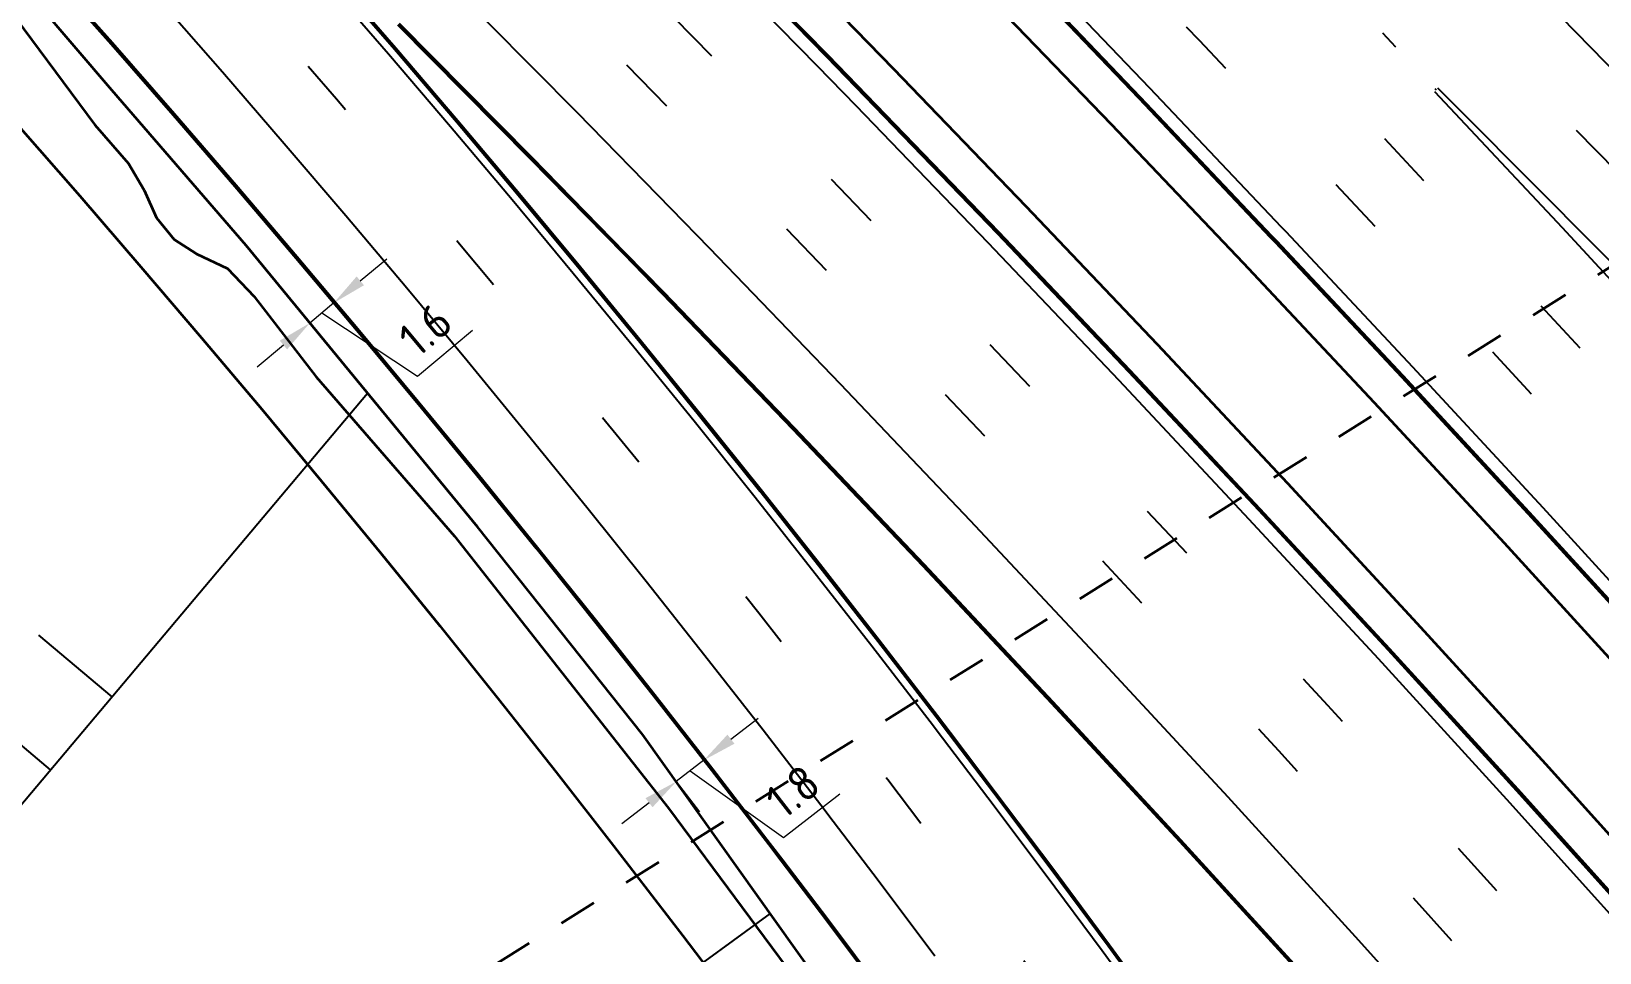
# Model space of a CAD drawing. Header units: metres. Extents: x 134219 to 139178, y 438661 to 444352.
# Drawn here: x 135017.6 to 135099.7, y 443543 to 443591.3 of the extents above; entities that cross this region are included whole.
import ezdxf

# ---------------------------------------------------------------- set-up
doc = ezdxf.new("R2010")
doc.units = ezdxf.units.M
for name, pattern in [('13strp', [4, 1, -3]), ('39strp', [12, 3, -9]), ('XX-FASEGRENS', [4, 2, -2])]:
    doc.linetypes.add(name, pattern=pattern)
doc.layers.get('DEFPOINTS').update_dxf_attribs({"color": 193})
for name, color, linetype, lineweight in [('N-WE-KG-FASEGRENS-G', 7, 'XX-FASEGRENS', 35), ('N-WE-KL-ET_LS_OV_KABEL-G', 10, 'KL-LS-OV-N', 35), ('N-WE-KL-ET_LS_OV_KABEL-M', 7, 'Continuous', 18), ('Utd-geleiderail-nw', 8, 'glm a2ee v014$0$f2m40080', 35), ('Utd-ondergr-bs', 8, 'Continuous', 35), ('Utd-ondergr-nw', 8, '13strp', 35), ('X-XX-AL-AANPIJLING-S', 7, 'Continuous', 25)]:
    doc.layers.add(name, color=color, linetype=linetype, lineweight=lineweight)
doc.layers.add('Utd-weg-nw', color=8, linetype='Continuous')
doc.styles.add('NLCS_18', font='NLCS-ISO.ttf', dxfattribs={"height": 1.799999952316284})
doc.linetypes.add('glm a2ee v014$0$f2m40080', pattern='A,2,-1,[160,RTW.shx,S=0.5,R=0,X=0,Y=0],-1', length=4)
doc.linetypes.add('KL-LS-OV-N', pattern='A,4,-1,[103,NLCS.SHX,S=0.75,R=0,X=0,Y=0],-1,4,-1.5,["0V",Standard,S=1,R=0,X=0,Y=-0.5],-3', length=14.5)
doc.dimstyles.new('NLCS_t18_pijl_Dimension_l3_h1', dxfattribs={"dimtxt": 1.799999952316284, "dimasz": 1.8, "dimexe": 2, "dimexo": 2, "dimgap": 0.7, "dimtad": 1, "dimdec": 1, "dimzin": 0, "dimdsep": 46, "dimtxsty": 'NLCS_18', "dimcen": 2.5, "dimdle": 2, "dimclrd": 256, "dimclre": 256, "dimclrt": 256, "dimadec": 1, "dimazin": 0, "dimtfac": 1, "dimtdec": 1, "dimtofl": 0, "dimtmove": 1, "dimatfit": 0, "dimfxl": 0, "dimtolj": 1, "dimtzin": 0, "dimlwd": 18, "dimlwe": 18, "dimarcsym": 0})

# ---------------------------------------------------------------- blocks, each defined once
blk = doc.blocks.new('*D172')
at = {"layer": 'DEFPOINTS', "color": 0, "transparency": 16777216}
for p in [(135033.4463985093, 443577.067767926), (135032.1836207469, 443576.012552686), (135032.1836207471, 443576.0125526857)]:
    blk.add_point(p, dxfattribs=at)
at = {"layer": 'N-WE-KL-ET_LS_OV_KABEL-M', "linetype": 'Continuous', "lineweight": 18, "transparency": 16777216}
for p, q in [((135034.8276352878, 443578.2219710978), (135036.2088720662, 443579.3761742697)), ((135033.4463985094, 443577.0677679259), (135032.1836207471, 443576.0125526857)), ((135032.8150096283, 443576.5401603058), (135037.8257327222, 443573.2339875669)), ((135037.8257327222, 443573.2339875669), (135040.6956357585, 443575.6321652287)), ((135030.8023839687, 443574.8583495138), (135029.4211471903, 443573.7041463419))]:
    blk.add_line(p, q, dxfattribs=at)
at = {"layer": 'N-WE-KL-ET_LS_OV_KABEL-M', "lineweight": 18, "transparency": 16777216}
for p, q in [((135033.4463985094, 443577.0677679259), (135034.7288464782, 443575.5330603943)), ((135032.1836207471, 443576.0125526857), (135033.4660687158, 443574.4778451542))]:
    blk.add_line(p, q, dxfattribs=at)
at = {"layer": 'N-WE-KL-ET_LS_OV_KABEL-M', "transparency": 16777216}
for points in [[(135034.6352680925, 443578.4521772275), (135035.0200024831, 443577.991764968), (135033.4463985094, 443577.0677679259)], [(135030.6100167734, 443575.0885556436), (135030.994751164, 443574.6281433841), (135032.1836207471, 443576.0125526857)]]:
    blk.add_solid(points, dxfattribs=at)
at = {"layer": 'N-WE-KL-ET_LS_OV_KABEL-M', "transparency": 16777216, "insert": (135038.2347258806, 443575.6608424048), "char_height": 1.799999952316284, "attachment_point": 5, "rotation": 39.883149597492356, "style": 'NLCS_18'}
blk.add_mtext('\\A1;1.6', dxfattribs=at)
blk = doc.blocks.new('*D173')
at = {"layer": 'DEFPOINTS', "color": 0, "transparency": 16777216}
for p in [(135052.8098520261, 443553.1165285734), (135051.3667769803, 443551.9966291479), (135051.3667769805, 443551.9966291477)]:
    blk.add_point(p, dxfattribs=at)
at = {"layer": 'N-WE-KL-ET_LS_OV_KABEL-M', "linetype": 'Continuous', "lineweight": 18, "transparency": 16777216}
for p, q in [((135054.2318753698, 443554.2200908099), (135055.6538987133, 443555.3236530467)), ((135052.8098520263, 443553.1165285731), (135051.3667769805, 443551.9966291477)), ((135052.0883145033, 443552.5565788604), (135056.9763550698, 443549.0715848111)), ((135056.9763550698, 443549.0715848111), (135059.9310035235, 443551.3645418651)), ((135049.9447536369, 443550.8930669109), (135048.5227302934, 443549.789504674))]:
    blk.add_line(p, q, dxfattribs=at)
at = {"layer": 'N-WE-KL-ET_LS_OV_KABEL-M', "lineweight": 18, "transparency": 16777216}
for p, q in [((135052.8098520263, 443553.1165285731), (135054.0360322894, 443551.5365026359)), ((135051.3667769805, 443551.9966291477), (135052.5929572436, 443550.4166032104))]:
    blk.add_line(p, q, dxfattribs=at)
at = {"layer": 'N-WE-KL-ET_LS_OV_KABEL-M', "transparency": 16777216}
for points in [[(135054.0479483303, 443554.4570947005), (135054.4158024092, 443553.9830869193), (135052.8098520263, 443553.1165285731)], [(135049.7608265975, 443551.1300708015), (135050.1286806764, 443550.6560630203), (135051.3667769805, 443551.9966291477)]]:
    blk.add_solid(points, dxfattribs=at)
at = {"layer": 'N-WE-KL-ET_LS_OV_KABEL-M', "transparency": 16777216, "insert": (135057.4727351008, 443551.4820840692), "char_height": 1.799999952316284, "attachment_point": 5, "rotation": 37.81327655182437, "style": 'NLCS_18'}
blk.add_mtext('\\A1;1.8', dxfattribs=at)

msp = doc.modelspace()

# ---------------------------------------------------------------- linework, layer by layer
at = {"layer": 'N-WE-KG-FASEGRENS-G'}
msp.add_line((135145.3910606118, 443607.1865647149), (134997.7161054219, 443514.773025777), dxfattribs=at)
at = {"layer": 'N-WE-KL-ET_LS_OV_KABEL-G', "flags": 128}
msp.add_lwpolyline([(135070.3364789432, 443525.3189332469), (135061.636497615, 443537.568590055), (135049.623964245, 443554.445125185), (135040.96630719, 443565.332508459), (135028.847905264, 443580.06889571), (135021.815599664, 443588.208747382), (135011.940647327, 443599.752485246), (135004.96011026, 443607.566205883), (135005.012006699, 443607.538438607)], dxfattribs=at)
at = {"layer": 'Utd-geleiderail-nw', "linetype": 'Continuous', "flags": 128}
for points in [[(135051.4954246455, 443600.8761533554), (135062.7370742032, 443589.3217391668), (135069.6624446646, 443582.1329113892), (135076.5378971524, 443574.9000090856), (135083.3649778615, 443567.6214315021), (135090.143383367, 443560.29750213), (135096.8728124078, 443552.928546476), (135103.5529658991, 443545.5148920479)], [(135067.1915570859, 443593.6342578292), (135074.1419006437, 443586.4195069201), (135081.0458306802, 443579.1566465404), (135087.9011885862, 443571.8479216979), (135094.70766968, 443564.4936572233), (135101.4649714526, 443557.0941799717)]]:
    msp.add_lwpolyline(points, dxfattribs=at)
at = {"layer": 'Utd-ondergr-bs', "flags": 128}
msp.add_lwpolyline([(135007.806, 443599.334), (135008.543, 443598.799), (135011.699, 443597.398), (135013.108, 443596.246), (135015.945, 443593.108), (135020.936, 443586.39), (135022.694, 443584.37), (135023.512, 443582.976), (135024.165, 443581.512), (135025.086, 443580.383), (135026.252, 443579.631), (135027.879, 443578.861), (135029.277, 443577.409), (135032.515, 443573.193), (135039.755, 443564.853), (135050.955, 443550.6), (135062.535, 443534.996), (135075.398, 443517.04), (135088.041, 443498.503), (135095.082, 443487.517), (135099.355, 443480.692)], dxfattribs=at)
at = {"layer": 'Utd-ondergr-nw', "linetype": 'Continuous', "flags": 128}
for points in [[(135054.3055877359, 443595.02346277), (135059.2538581937, 443589.9648025759), (135061.2673178586, 443587.8926522986), (135068.1813548924, 443580.7155890987), (135075.0473915479, 443573.4925921497), (135081.8651226691, 443566.2239824726), (135088.6342452468, 443558.9100831153), (135095.3544584323, 443551.551219139), (135102.0254635505, 443544.147717603)], [(135054.3555121913, 443595.0725295485), (135059.3040143639, 443590.0136324704), (135061.3175683139, 443587.9413851596), (135068.2319291144, 443580.7639858762), (135075.0982872889, 443573.5406506927), (135081.916337667, 443566.2717006452), (135088.6857772254, 443558.9574587967), (135095.4063051012, 443551.5982502236), (135102.0776226055, 443544.1944020006)], [(135068.653532423, 443595.0557986765), (135075.5837736478, 443587.799300894), (135082.4854532431, 443580.5160169204), (135082.7196301812, 443580.2679332936)], [(135068.7037828784, 443595.1045315375), (135075.6343478698, 443587.8476976714), (135082.536348984, 443580.5640754634), (135082.7705368141, 443580.3159802989)], [(135018.5050945271, 443594.3244237009), (135021.7775418661, 443590.6314581669), (135025.0268502066, 443586.9181171741), (135028.2528926865, 443583.1845457018), (135031.4555433516, 443579.4308895191), (135034.6346771617, 443575.6572951797), (135037.7901699941, 443571.8639100152), (135040.9218986494, 443568.0508821305), (135044.0297408561, 443564.2183603967), (135047.113575275, 443560.3664944466), (135050.1732815046, 443556.495434668), (135053.2087400851, 443552.605332198), (135056.2198325037, 443548.6963389175), (135056.8686111419, 443547.8474415958), (135059.2064411986, 443544.7686074444), (135062.1684495643, 443540.8222911288)], [(135018.5573395934, 443594.3710118221), (135021.8300770136, 443590.6777189308), (135025.0796733842, 443586.9640487744), (135028.3060018318, 443583.2301463452), (135031.5089363911, 443579.4761574253), (135034.6883520108, 443575.7022285812), (135037.8441245571, 443571.9085071579), (135040.9761308198, 443568.0951412729), (135044.0842485164, 443564.2622798111), (135047.1683562973, 443560.4100724181), (135050.2283337499, 443556.5386694952), (135053.2640614041, 443552.6482221929), (135056.2754207365, 443548.7388824055), (135056.9242568847, 443547.8899098346), (135059.2622941749, 443544.8108027646), (135062.2245651033, 443540.8641366337)], [(135033.3427276006, 443594.1490633893), (135036.613789567, 443590.3633898534), (135039.8611332855, 443586.5573513245), (135043.0846319707, 443582.7310964015), (135046.2841597679, 443578.8847744722), (135049.4595917584, 443575.0185357079), (135052.6108039645, 443571.1325310577), (135055.7376733537, 443567.2269122422), (135058.8400778441, 443563.3018317479), (135061.9178963091, 443559.3574428211), (135064.9710085819, 443555.3938994621), (135065.6288409388, 443554.5331557615), (135067.9992954601, 443551.4113564187), (135071.002638711, 443547.409969181), (135073.9809210755, 443543.3898939744), (135076.9340262728, 443539.3512877541)], [(135033.3955507782, 443594.1949949896), (135036.6668987123, 443590.4089904968), (135039.914526325, 443586.6026192307), (135043.1383068197, 443582.7760298031), (135046.3381143308, 443578.9293716148), (135049.5138239288, 443575.0627948504), (135052.6653116249, 443571.1764504721), (135055.7924543759, 443567.2704902136), (135058.8951300895, 443563.345066575), (135061.9732176281, 443559.4003328159), (135065.0265968147, 443555.4364429501), (135065.6844866816, 443554.5756240003), (135068.0551484364, 443551.4535517389), (135071.0587542501, 443547.4518146858), (135074.0372969864, 443543.4313880302), (135076.9906603545, 443539.3924287408)], [(135036.7962421505, 443591.6493321814), (135043.735867331, 443584.6353247963), (135048.6350804464, 443579.6268163525), (135050.6285785953, 443577.5752094524), (135057.4740696018, 443570.4692999311), (135064.2720361077, 443563.3179120498), (135071.0221759821, 443556.1213636465), (135077.72418922, 443548.8799745669), (135084.3777779553, 443541.5940666491), (135090.9826464739, 443534.2639637101), (135097.5385012272, 443526.8899915311), (135104.045050845, 443519.4724778429)], [(135036.845838387, 443591.6987306968), (135043.7857917863, 443584.6843915748), (135048.6852366166, 443579.675646247), (135050.6788290507, 443577.6239423133), (135057.5246438238, 443570.5176967085), (135064.3229318486, 443563.3659705927), (135071.07339098, 443556.1690818191), (135077.7757211986, 443548.9273502483), (135084.4296246242, 443541.6410977338), (135091.0348055288, 443534.3106481077), (135097.5909703501, 443526.9363271669), (135104.097827704, 443519.5184626574)], [(135016.9142882052, 443586.3490331728), (135020.1369331909, 443582.6661633198), (135023.3365032322, 443578.9632289956), (135026.5128734086, 443575.2403747733), (135029.6659197059, 443571.4977460038), (135032.79551902, 443567.7354888101), (135035.9015491624, 443563.9537500812), (135038.9838888649, 443560.1526774672), (135042.0424177841, 443556.3324193727), (135045.0770165064, 443552.4931249514), (135048.0875665523, 443548.6349441002), (135051.0739503815, 443544.7580274538), (135051.7174052359, 443543.9160960609), (135054.0360513969, 443540.8625263779)], [(135082.7196301812, 443580.2679332936), (135089.349828783, 443573.1976525528), (135096.165275824, 443565.8337005546), (135102.9314787615, 443558.424476222)], [(135082.7705368141, 443580.3159802989), (135089.4010437809, 443573.2453707254), (135096.2168078026, 443565.881076236), (135102.9833254305, 443558.4715073066)]]:
    msp.add_lwpolyline(points, dxfattribs=at)
at = {"layer": 'Utd-weg-nw', "linetype": '13strp', "flags": 128}
msp.add_lwpolyline([(134682.2110577919, 443958.7719077719), (134689.7571562371, 443952.21017033), (134697.3032546822, 443945.6484328881), (134704.8493531274, 443939.0866954463), (134712.3954515725, 443932.5249580044), (134719.9415500177, 443925.9632205625), (134727.4876484628, 443919.4014831206), (134735.033746908, 443912.8397456787), (134742.5798453531, 443906.2780082368), (134750.1259437982, 443899.716270795), (134754.2178043203, 443896.1581785451), (134757.6720422434, 443893.1545333531), (134765.2181406885, 443886.5927959112), (134772.7642391337, 443880.0310584693), (134780.3103375788, 443873.4693210275), (134787.856436024, 443866.9075835856), (134795.4025344691, 443860.3458461437), (134802.9486329143, 443853.7841087018), (134810.4947313594, 443847.2223712599), (134818.0408298046, 443840.6606338181), (134825.5869282497, 443834.0988963761), (134827.9531810886, 443832.0413125846), (134833.1330266948, 443827.5371589343), (134840.67912514, 443820.9754214924), (134848.2252235851, 443814.4136840506), (134855.7713220303, 443807.8519466086), (134863.3174204754, 443801.2902091668), (134870.8635189206, 443794.7284717249), (134878.4096173657, 443788.166734283), (134885.9557158109, 443781.6049968411), (134886.4140101924, 443781.2064852891), (134886.529882094, 443781.1057284542), (134893.501814256, 443775.0432593992), (134901.0479127011, 443768.4815219574), (134908.5940111463, 443761.9197845155), (134916.1310899172, 443755.3476743103), (134923.0332280258, 443749.2965709544), (134923.6498907863, 443748.7545036221), (134931.1548572429, 443742.1384726512), (134938.6477320245, 443735.4966467542), (134942.3037416155, 443732.2419702127), (134946.1273519737, 443728.8279230244), (134953.5925092408, 443722.1312256851), (134961.0419552532, 443715.4055032911), (134968.4744047323, 443708.6497260105), (134975.8885397384, 443701.8628829571), (134983.283013725, 443695.0439795544), (134990.6564555828, 443688.1920349014), (134997.3938010595, 443681.8830909653), (134998.0074736547, 443681.306079121), (135005.3346597023, 443674.3851506641), (135012.636592803, 443667.4282935479), (135019.9118431574, 443660.4345545048), (135027.1589757864, 443653.4029800198), (135034.3765540934, 443646.3326132373), (135041.563143271, 443639.2224907137), (135045.7492583165, 443635.0473518849), (135048.716923949, 443632.0720867083), (135055.8341306156, 443624.8852139813), (135062.9154494578, 443617.6644122808), (135069.9625539479, 443610.4114502501), (135074.9467184602, 443605.2426977444), (135076.9771614215, 443603.1280490006), (135083.961032281, 443595.8158813865), (135090.9159691898, 443588.4765712901), (135091.1519503033, 443588.2265765422)], dxfattribs=at)
at = {"layer": 'Utd-weg-nw', "linetype": '39strp', "flags": 128}
for points in [[(134679.7668105948, 443955.9609861011), (134687.31290904, 443949.3992486592), (134694.8590074851, 443942.8375112173), (134702.4051059303, 443936.2757737755), (134709.9512043754, 443929.7140363335), (134717.4973028206, 443923.1522988917), (134725.0434012657, 443916.5905614498), (134732.5894997109, 443910.0288240079), (134740.135598156, 443903.467086566), (134747.6816966011, 443896.9053491242), (134751.7735571232, 443893.3472568743), (134755.2277950463, 443890.3436116823), (134762.7738934914, 443883.7818742404), (134770.3199919366, 443877.2201367985), (134777.8660903817, 443870.6583993566), (134785.4121888269, 443864.0966619148), (134792.958287272, 443857.5349244729), (134800.5043857172, 443850.973187031), (134808.0504841623, 443844.4114495891), (134815.5965826075, 443837.8497121473), (134823.1426810526, 443831.2879747053), (134825.5089338915, 443829.2303909138), (134830.6887794977, 443824.7262372635), (134838.2348779429, 443818.1644998216), (134845.780976388, 443811.6027623797), (134853.3270748332, 443805.0410249378), (134860.8731732783, 443798.479287496), (134868.4192717235, 443791.9175500541), (134875.9653701686, 443785.3558126122), (134883.5114686138, 443778.7940751703), (134883.9697629953, 443778.3955636183), (134884.0856348969, 443778.2948067834), (134891.0575670589, 443772.2323377284), (134898.6036655041, 443765.6706002866), (134906.1497639492, 443759.1088628447), (134913.6868427201, 443752.5367526395), (134920.5889808287, 443746.4856492836), (134921.2056397999, 443745.9435852463), (134928.7099518281, 443739.3281234715), (134936.2010485976, 443732.6878453713), (134939.8557814604, 443729.4342814694), (134943.6777688095, 443726.0216501721), (134951.1389076522, 443719.3284655733), (134958.5832207774, 443712.607244944), (134966.0094283272, 443705.8569645952), (134973.4162189909, 443699.0766211027), (134980.802254074, 443692.2652286562), (134988.1661715601, 443685.4218164107), (134994.8938446051, 443679.1215981215), (134995.5065901453, 443678.5454258156), (135002.8221132277, 443671.6351078984), (135010.1113328291, 443664.6899204791), (135017.3728334295, 443657.7089252927), (135024.6051956939, 443650.6911849982), (135031.807000066, 443643.6357600524), (135038.976830209, 443636.5417054285), (135043.1527001384, 443632.376488611), (135046.1129786289, 443629.4084249861), (135053.2124855475, 443622.2389709583), (135060.2762211587, 443615.0357055673), (135067.3058597166, 443607.8003966771), (135072.2776936891, 443602.6442497901), (135074.3031193327, 443600.5347646144), (135081.2697611807, 443593.2404814439), (135088.2075886894, 443585.9191702529), (135088.4429901951, 443585.6697894701)], [(134677.4702024902, 443953.3198516453), (134685.0163009353, 443946.7581142034), (134692.5623993805, 443940.1963767615), (134700.1084978256, 443933.6346393197), (134707.6545962707, 443927.0729018777), (134715.2006947159, 443920.5111644359), (134722.746793161, 443913.949426994), (134730.2928916062, 443907.3876895521), (134737.8389900513, 443900.8259521102), (134745.3850884965, 443894.2642146684), (134749.4769490185, 443890.7061224185), (134752.9311869416, 443887.7024772265), (134760.4772853868, 443881.1407397846), (134768.0233838319, 443874.5790023427), (134775.5694822771, 443868.0172649008), (134783.1155807222, 443861.455527459), (134790.6616791673, 443854.8937900171), (134798.2077776125, 443848.3320525752), (134805.7538760576, 443841.7703151333), (134813.2999745028, 443835.2085776915), (134820.8460729479, 443828.6468402495), (134823.2123257869, 443826.589256458), (134828.3921713931, 443822.0851028077), (134835.9382698382, 443815.5233653658), (134843.4843682834, 443808.9616279239), (134851.0304667285, 443802.399890482), (134858.5765651737, 443795.8381530402), (134866.1226636188, 443789.2764155983), (134873.6687620639, 443782.7146781564), (134881.2148605091, 443776.1529407145), (134881.6731548906, 443775.7544291625), (134881.7890267922, 443775.6536723276), (134888.7609589542, 443769.5912032726), (134896.3070573994, 443763.0294658308), (134903.8531558445, 443756.4677283889), (134911.3902346155, 443749.8956181837), (134918.292372724, 443743.8445148278), (134918.9090281347, 443743.3024538866), (134926.4127252638, 443736.6875269267), (134933.9021514179, 443730.0487031323), (134937.5556846704, 443726.7961846637), (134941.3761470445, 443723.3848837336), (134948.8335101863, 443716.6949996965), (134956.2730004645, 443709.9780089131), (134963.6933431144, 443703.2328934668), (134971.0932330537, 443696.4586569442), (134978.4713389658, 443689.654321772), (134985.8263073776, 443682.8189265537), (134992.5448922319, 443676.5269068588), (134993.1567667137, 443675.9515233811), (135000.4613313053, 443669.0511750984), (135007.7386053369, 443662.1169524949), (135014.9871867054, 443655.1479314021), (135022.2056707748, 443648.1431896759), (135029.392654, 443641.1018040398), (135036.546737399, 443634.0228467713), (135040.7129810449, 443629.866952649), (135043.6663185966, 443626.9056555828), (135050.7491948795, 443619.7525681179), (135057.7964093341, 443612.5657797963), (135064.8096369489, 443605.3470577494), (135069.7698851793, 443600.202755068), (135071.7905965647, 443598.098121567), (135078.7410500797, 443590.8206425716), (135085.6628016421, 443583.5162431037), (135085.8976585498, 443583.267439201)], [(134908.9980642425, 443761.8662963102), (134916.3674699469, 443755.6195149607), (134923.3539302865, 443749.6653834607), (134923.9781356491, 443749.1319892082), (134931.5750790531, 443742.6215056604), (134939.1602153204, 443736.084979423), (134942.8614421972, 443732.8816250871), (134946.7325075204, 443729.5211967237), (134954.290873415, 443722.928970217), (134961.8341892043, 443716.3071359352), (134969.3612933169, 443709.6545503218), (134976.8709902254, 443702.970087319), (134984.3620542667, 443696.2526354889), (134991.8332334483, 443689.5010951422), (134998.6612525417, 443683.283138631), (134999.2832532201, 443682.7143754533), (135006.710820191, 443675.8913915374), (135014.1146257712, 443669.0310614677), (135021.4933497164, 443662.1323032093), (135028.8456635544, 443655.1940314521), (135036.1702338693, 443648.2151543183), (135043.4657254204, 443641.1945699275), (135047.7164242383, 443637.0708117321), (135050.7303434041, 443634.1316800076), (135057.9597674753, 443627.0307949288), (135065.1545353212, 443619.8945717724), (135072.3163065847, 443612.7247666114), (135077.3826252275, 443607.6141920162), (135079.4467846584, 443605.5230881089), (135086.5477158908, 443598.2911967938), (135093.6208887802, 443591.030704347), (135093.7894312153, 443590.8570290947)], [(134972.8593124578, 443666.5553642367), (134978.7252457346, 443661.2614989993), (134979.3425813506, 443660.7024418705), (134986.7101362548, 443654.0001601813), (134994.0451229105, 443647.2678423502), (135001.3447142957, 443640.5027250773), (135008.6060449959, 443633.702088192), (135015.8262081834, 443626.8632582774), (135023.0022526913, 443619.9836123752), (135027.1754993085, 443615.9420719757), (135030.1314468301, 443613.0603879573), (135037.2139594312, 443606.0903364125), (135044.2498479775, 443599.0732233562), (135051.2387997642, 443592.0093606589), (135056.1728363102, 443586.9652519173), (135058.1805041722, 443584.899062269), (135065.0746526826, 443577.7426441985), (135071.9209388898, 443570.5404245094), (135078.7190585157, 443563.292723299), (135085.4687094226, 443555.9998626863), (135092.1695916272, 443548.6621667971), (135098.8214073137, 443541.2799617501), (135105.4238608468, 443533.8535756421), (135111.9766587852, 443526.3833385335), (135113.4731281341, 443524.6631833795), (135118.4804725311, 443518.8689306381), (135124.9387733954, 443511.310526146), (135131.3543632798, 443503.7108848172), (135137.7300356357, 443496.0727971463), (135144.0686311436, 443488.3990071049), (135150.373034195, 443480.6922152872), (135153.8354215211, 443476.4299117905), (135156.6461694581, 443472.9550821459), (135162.8909985223, 443465.1902313083), (135169.1105166153, 443457.4002529694), (135175.3077493851, 443449.5877073503), (135181.4857497419, 443441.7551282207), (135187.6475947521, 443433.9050264746), (135193.7963825778, 443426.0398937549), (135199.9352294535, 443418.1622061206), (135206.0672666959, 443410.2744277501), (135212.1956377349, 443402.3790146746), (135217.6868105408, 443395.2993709964), (135218.3234820709, 443394.4784341968), (135224.4518775392, 443386.5763604827), (135230.5802730075, 443378.6742867686), (135236.7086684759, 443370.7722130544), (135242.8370639442, 443362.8701393403), (135245.2432343352, 443359.7675758883), (135248.9654594125, 443354.9680656261), (135250.4311088059, 443353.0782284565)], [(134970.5181789868, 443663.9536159647), (134976.3762933614, 443658.6668077367), (134976.992757919, 443658.108539436), (134984.3493543324, 443651.4162273813), (134991.6723954182, 443644.694874366), (134998.9590675715, 443637.9417311868), (135006.2065200768, 443631.1540928697), (135013.4118621174, 443624.3293022648), (135020.5721598814, 443617.4647537179), (135024.735780215, 443613.4325360137), (135027.6847867979, 443610.557618554), (135034.7506687632, 443603.6039335721), (135041.7700361529, 443596.6032975851), (135048.7425769965, 443589.5560217312), (135053.6650278004, 443584.5237571952), (135055.6679814042, 443582.4624192216), (135062.5459415815, 443575.3228053263), (135069.3761518425, 443568.1374973602), (135076.1583086233, 443560.9068146694), (135082.8921104959, 443553.6310786161), (135089.5772581812, 443546.3106125654), (135096.2134545628, 443538.9457418699), (135102.8004046996, 443531.5367938561), (135109.3378158394, 443524.0840978094), (135110.8307712888, 443522.3679817974), (135115.826631029, 443516.5870180014), (135122.2709292752, 443509.0450002137), (135128.6735175587, 443501.4607589942), (135135.0371712853, 443493.8370687213), (135141.364714207, 443486.1766585275), (135147.6590149337, 443478.4822154118), (135151.1162333563, 443474.2262748593), (135153.9229835277, 443470.7563874447), (135160.1595681732, 443463.0017870555), (135166.3717519156, 443455.2209943983), (135172.5625494646, 443447.4165607876), (135178.735004054, 443439.5910121977), (135184.8921843513, 443431.7468528201), (135191.0371814104, 443423.8865686707), (135197.1731056604, 443416.0126312438), (135203.3030839236, 443408.1275012025), (135209.4302564543, 443400.2336321044), (135214.9210847408, 443393.1544325825), (135215.5577562709, 443392.3334957829), (135221.6861517392, 443384.4314220688), (135227.8145472075, 443376.5293483547), (135233.9429426759, 443368.6272746405), (135240.0713381442, 443360.7252009264), (135242.4775085353, 443357.6226374744), (135246.1997336125, 443352.8231272122), (135249.0384383196, 443349.1628455016)], [(134965.2264976647, 443658.2667681231), (134965.3601326986, 443658.1429674901), (134968.4107232197, 443655.3068252114), (134972.0707777086, 443651.8769336187), (134975.7158000684, 443648.4296472019), (134979.3447654414, 443644.9640447997), (134982.956634375, 443641.4792188152), (134986.550352148, 443637.9742761403), (134990.1248481181, 443634.4483391024), (134993.6790350914, 443630.9005464299), (134994.9036242606, 443629.6679985347), (134997.8204671046, 443626.7104405303), (135000.7218494893, 443623.7377148528), (135002.3856730777, 443622.0189082613), (135003.4523413133, 443620.9115379628), (135006.8912093546, 443617.3121089921), (135010.3075196022, 443613.6912628738), (135013.7011386738, 443610.049140976), (135017.0719340728, 443606.3858854977), (135020.4197741936, 443602.7016394628), (135023.744528327, 443598.9965467146), (135027.0460666654, 443595.2707519105), (135030.324260307, 443591.5244005163), (135033.5789812619, 443587.7576388002), (135036.8101024565, 443583.9706138271), (135040.0174977387, 443580.1634734535), (135043.2010418827, 443576.3363663208), (135046.3606105936, 443572.4894418504), (135049.4960805131, 443568.622850237), (135052.6073292235, 443564.7367424434), (135055.6942352526, 443560.8312701944), (135058.756678079, 443556.9065859706), (135061.794538136, 443552.962843003), (135062.4490842067, 443552.1063992585), (135064.8076968171, 443549.0001952666), (135067.7960364799, 443545.0187974742), (135070.7594404511, 443541.0188050712), (135073.697793031, 443537.0003742285), (135076.6109794979, 443532.9636618372), (135079.4988861127, 443528.9088255021), (135082.3614001233, 443524.8360235354), (135085.1984097691, 443520.745414951), (135088.009804285, 443516.6371594579), (135090.7954739063, 443512.5114174541), (135093.5553098724, 443508.3683500203), (135096.2892044315, 443504.2081189137), (135098.9970508445, 443500.0308865615), (135101.6787433895, 443495.8368160548), (135104.3341773655, 443491.6260711421), (135106.9632490967, 443487.3988162228), (135109.5658559369, 443483.155216341), (135112.1418962727, 443478.895437179), (135114.6912695281, 443474.6196450506), (135117.2138761684, 443470.328006895), (135119.709617704, 443466.0206902698), (135122.1783966939, 443461.6978633453), (135124.6201167498, 443457.3596948966), (135126.1119909515, 443454.677501654), (135127.0346825402, 443453.0063542983), (135129.4219997934, 443448.6380115172), (135131.781975302, 443444.2548371059), (135134.1145169256, 443439.8570021959), (135136.4195335951, 443435.4446784914), (135137.793714612, 443432.7817957618)], [(135273.7610916187, 443400.8846463883), (135267.2756218589, 443408.0066007422), (135260.5273353798, 443415.3933886288), (135253.767238683, 443422.7693698065), (135246.9953490743, 443430.1345253929), (135246.3453057983, 443430.8402742537), (135240.2116838896, 443437.4888365331), (135233.4162604953, 443444.8322844002), (135226.6090962875, 443452.1648501949), (135219.7902086927, 443459.4865151457), (135215.3870023409, 443464.2019269744), (135212.9596151671, 443466.7972605093), (135206.117333197, 443474.0970675703), (135201.2724613854, 443479.2517764614), (135199.2633802988, 443481.385917641), (135192.3977740184, 443488.663792062), (135185.520531932, 443495.930672202), (135178.6316716451, 443503.1865394577), (135171.7312107934, 443510.4313752542), (135164.8191670418, 443517.6651610446), (135157.8955580854, 443524.8878783105), (135150.9604016485, 443532.0995085617), (135144.9700932016, 443538.3100764672), (135144.3393292777, 443538.9630359536), (135144.0136605484, 443539.3000825595), (135137.077414571, 443546.5129773156), (135130.1261063114, 443553.7114578316), (135123.1597657236, 443560.8954926537), (135116.1784228277, 443568.0650503901), (135109.1821077092, 443575.2200997122), (135102.170850519, 443582.3606093531), (135095.1446814734, 443589.4865481087), (135093.7897312682, 443590.85732787)], [(135088.442990195, 443585.66978947), (135095.1078578267, 443578.5625385286), (135101.9589425535, 443571.1600807351), (135108.7605256815, 443563.7121138802), (135115.5123049193, 443556.2189689835), (135122.2139801887, 443548.6809790723), (135128.8652536388, 443541.0984791672), (135130.3842119437, 443539.3524735047), (135135.4650581442, 443533.4731715136), (135142.0129757651, 443525.8098921126), (135148.5117758952, 443518.1116900844), (135154.9643674781, 443510.3814590665), (135161.3736995382, 443502.6220380004), (135167.7427574675, 443494.8362144897), (135171.2382257758, 443490.5331881499), (135174.0745594123, 443487.026728233), (135180.3721527569, 443479.1962745265), (135186.6386106938, 443471.3475078238), (135192.8770288762, 443463.4830453513), (135199.090522144, 443455.6054707678), (135205.2822213173, 443447.7173378637), (135211.4552700489, 443439.8211742934), (135217.6128217299, 443431.9194853324), (135223.7580364392, 443424.0147576549), (135229.8940779307, 443416.1094631245), (135235.3874556605, 443409.0269768455), (135236.0241271906, 443408.2060400459), (135242.1525226589, 443400.3039663318), (135248.2809181272, 443392.4018926177), (135254.4093135955, 443384.4998189035), (135260.4336811877, 443376.73188078)], [(135085.8976585497, 443583.267439201), (135092.5471079343, 443576.176629899), (135099.3823436268, 443568.791296665), (135106.1681922355, 443561.3605596485), (135112.9043521684, 443553.8847491033), (135119.5905240415, 443546.3641972863), (135126.2264106929, 443538.7992384431), (135127.7418550984, 443537.0572719226), (135132.8112166421, 443531.1912588769), (135139.3451316449, 443523.5443661803), (135145.830930174, 443515.8615642614), (135152.2715031277, 443508.1457306415), (135158.6697826016, 443500.399689423), (135165.0287382062, 443492.6262146143), (135168.519037611, 443488.3295512187), (135171.3513734819, 443484.8280335319), (135177.6407224078, 443477.0078302737), (135183.899845994, 443469.1682492528), (135190.1318289557, 443461.3118987886), (135196.3397764562, 443453.4413547448), (135202.5268109165, 443445.5591642092), (135208.6960688815, 443437.6678492093), (135214.8506979367, 443429.7699104556), (135220.9938536668, 443421.8678311072), (135227.1286966501, 443413.9640805543), (135232.6217298605, 443406.8820384316), (135233.2584013906, 443406.061101632), (135239.3867968589, 443398.1590279179), (135245.5151923272, 443390.2569542038), (135251.6435877956, 443382.3548804896), (135257.7719832639, 443374.4528067755), (135258.753550062, 443373.1871552302)]]:
    msp.add_lwpolyline(points, dxfattribs=at)
at = {"layer": 'Utd-weg-nw', "linetype": 'Continuous', "flags": 128}
for points in [[(135069.206287432, 443595.5918601469), (135076.14009009, 443588.3316654459), (135083.0453063935, 443581.0446608932), (135083.2796031431, 443580.7964503528)], [(135033.0408808712, 443593.886597102), (135036.3103087365, 443590.1028147481), (135039.5560302026, 443586.2986775748), (135042.7779185475, 443582.4743341067), (135045.9758479793, 443578.6299336571), (135049.149693642, 443574.7656263222), (135052.2993316193, 443570.8815629756), (135055.4246389406, 443566.9778952623), (135058.525493585, 443563.0547755925), (135061.6017744861, 443559.112357136), (135064.6533615373, 443555.1507938162), (135065.3108652656, 443554.2904801112), (135067.6801355958, 443551.1702403035), (135070.6819784879, 443547.1708520103), (135073.658773013, 443543.1527850841), (135076.6104029486, 443539.1161964015)], [(135039.2193725619, 443594.0628025063), (135046.1750335783, 443587.0325874056), (135051.0855676188, 443582.012505481), (135053.0836722715, 443579.9561578015), (135059.9449815919, 443572.8338282005), (135066.7586565939, 443565.6659151497), (135073.5243944484, 443558.4527372218), (135080.241894457, 443551.1946150011), (135086.9108580654, 443543.8918710698), (135093.5309888762, 443536.544829993), (135100.1019926625, 443529.1538183048)], [(135053.8063431824, 443594.5327949845), (135058.7522964918, 443589.4765036315), (135060.764813305, 443587.4053236892), (135067.6756126722, 443580.2316213243), (135074.5384341384, 443573.0120067199), (135081.3529726907, 443565.7468007466), (135088.1189254615, 443558.4363263012), (135094.8359917431, 443551.0809082926), (135101.5038730003, 443543.6808736269)], [(135024.344259076, 443592.8916269138), (135027.6076397427, 443589.1622039306), (135030.8476537873, 443585.4124628523), (135034.0641747104, 443581.6425500794), (135037.25707693, 443577.8526128003), (135040.4262357859, 443574.0427989846), (135043.5715275453, 443570.2132573786), (135046.6928294069, 443566.3641374984), (135049.7900195063, 443562.4955896246), (135052.8629769203, 443558.6077647962), (135055.9115816719, 443554.7008148052), (135058.9357147348, 443550.7748921899), (135059.5873031478, 443549.9223184058), (135061.9352580384, 443546.8301502296), (135064.9100944719, 443542.8667429381)], [(135222.239864645, 443461.7716159565), (135217.8342994013, 443466.4895539323), (135215.4056118241, 443469.086277843), (135208.5596642969, 443476.389995567), (135203.7121969837, 443481.5474659461), (135201.7020395893, 443483.6827504308), (135194.8327552566, 443490.9645237651), (135187.9518288842, 443498.2352969284), (135181.0592780873, 443505.4950513077), (135174.1551205109, 443512.743768318), (135167.2393738294, 443519.9814294024), (135160.3120557473, 443527.2080160327), (135153.3731839986, 443534.4235097087), (135147.379666415, 443540.6374047485), (135146.7485645774, 443541.2907140393), (135146.4226687122, 443541.6279957165), (135139.506511997, 443548.8701094813), (135132.5751816012, 443556.0979027098), (135125.6287071759, 443563.3113436107), (135118.6671184391, 443570.510400454), (135111.6904451751, 443577.6950415716), (135104.6987172347, 443584.8652353565), (135097.6919645346, 443592.0209502638)], [(135091.0610456016, 443588.1407783182), (135097.7417720016, 443581.0166159762), (135104.6091585924, 443573.5965443501), (135111.4269257974, 443566.1308553757), (135118.1947706059, 443558.6198808603), (135124.9123922258, 443551.0639546236), (135131.5794920974, 443543.4634124833), (135133.1020646988, 443541.7132522748), (135138.1947236891, 443535.8202816544), (135144.7570440031, 443528.1401473572), (135151.2692172084, 443520.4261052167), (135157.7341708099, 443512.6810654465), (135164.1548712445, 443504.9078822515), (135170.5343201363, 443497.1093572186), (135174.035105031, 443492.7997861363), (135176.8755506549, 443489.2882427828), (135183.1816239732, 443481.447245758), (135189.4556258135, 443473.5890309255), (135195.7006630801, 443465.7162246729), (135201.9198605658, 443457.8314186771), (135208.1163577295, 443449.9371736227), (135214.2933055353, 443442.0360229514), (135220.4538633457, 443434.1304766344)], [(135106.6737702433, 443572.7451578528), (135099.6429838034, 443579.8559833496), (135092.5973984122, 443586.9521459537), (135091.2387216108, 443588.3171802901)], [(135083.2796031432, 443580.7964503528), (135089.9131937593, 443573.7225524514), (135096.7321275879, 443566.35483305), (135103.5017921197, 443558.941818153)]]:
    msp.add_lwpolyline(points, dxfattribs=at)
at = {"layer": 'X-XX-AL-AANPIJLING-S'}
for p, q in [((135002.5076562995, 443533.4904371738), (135035.2085930684, 443572.3340838725)), ((135021.8284435371, 443556.4405391456), (135018.0034265417, 443559.6606703518)), ((135018.6083123307, 443552.6155221503), (135014.7832953354, 443555.8356533566)), ((135056.2855524061, 443545.0861895501), (134958.1935223094, 443473.6453843861))]:
    msp.add_line(p, q, dxfattribs=at)

# ---------------------------------------------------------------- dimensions: what is measured, and where the dimension line sits
at = {"layer": 'N-WE-KL-ET_LS_OV_KABEL-M'}
for p1, p2, distance, picture, middle in [((135033.4463985093, 443577.0677679261), (135032.1836207469, 443576.012552686), 3.539639560551056e-10, '*D172', (135037.3369219985, 443574.9106103629)), ((135052.809852026, 443553.1165285734), (135051.3667769803, 443551.996629148), 3.8296840457359734e-10, '*D173', (135056.548419952, 443550.7647686342))]:
    dim = msp.add_aligned_dim(p1=p1, p2=p2, distance=distance, dimstyle='NLCS_t18_pijl_Dimension_l3_h1', dxfattribs=at)
    dim.commit()
    dim.dimension.update_dxf_attribs({"geometry": picture, "text_midpoint": middle})

doc.saveas('drawing.dxf')
